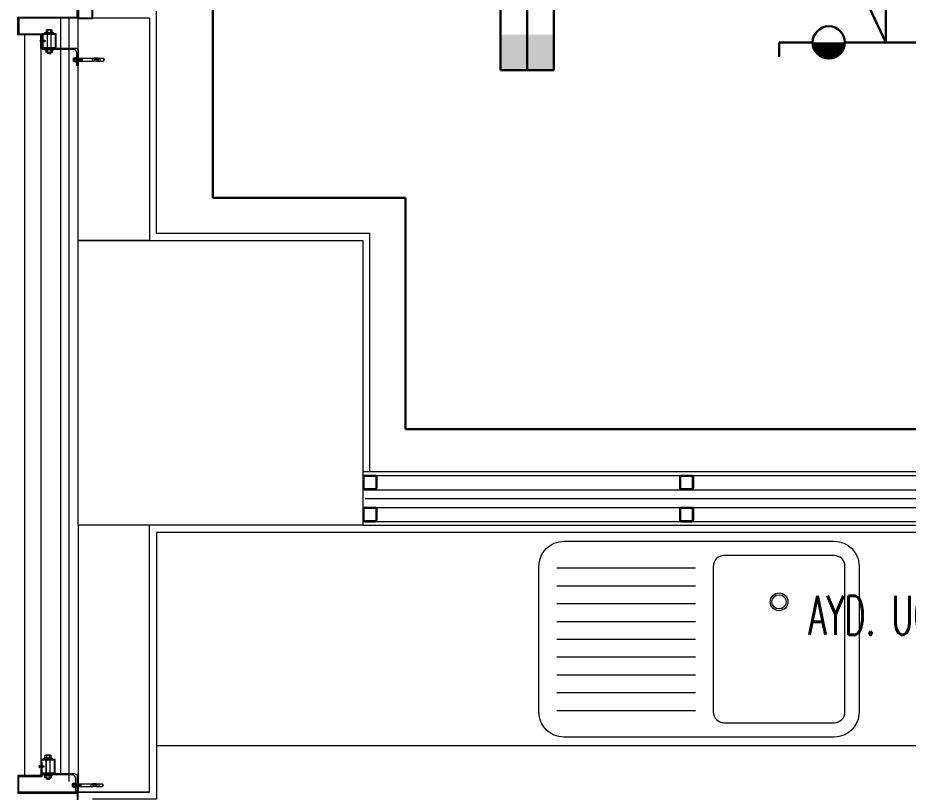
# Model space of a CAD drawing. Extents: x -2012 to 34975, y -1043 to 8321.
# Drawn here: x 16783.8 to 17034.1, y 3037.5 to 3255.1 of the extents above; entities that cross this region are included whole.
import ezdxf
from ezdxf.enums import TextEntityAlignment as Align

# ---------------------------------------------------------------- set-up
doc = ezdxf.new("R2010")
doc.units = 0
doc.header["$LTSCALE"] = 25
doc.header["$PDMODE"] = 1
doc.linetypes.add('HIDDEN', pattern=[0.375, 0.25, -0.125])
doc.layers.get('0').update_dxf_attribs({"color": 9, "lineweight": 9})
for name, color, linetype, lineweight in [('00', 9, 'Continuous', 9), ('01', 9, 'Continuous', 9), ('05V', 9, 'Continuous', 9), ('06D', 9, 'Continuous', 9), ('10', 9, 'Continuous', 9), ('10A', 9, 'Continuous', 9), ('11', 9, 'Continuous', 9), ('14', 9, 'Continuous', 9), ('33', 9, 'BATTING', 9), ('E-2x36 W SIVAÜSTÜ FLUORESAN ARMATÜR (ETANŞ)', 7, 'Continuous', 30), ('E-ANAHTAR (ETANŞ)', 7, 'Continuous', 30), ('E-KABLO', 7, 'Continuous', 30), ('E-YAZI', 7, 'Continuous', 30)]:
    doc.layers.add(name, color=color, linetype=linetype, lineweight=lineweight)
doc.styles.add('E-YAZI', font='txttw.shx')
doc.linetypes.add('BATTING', pattern='A,0.0001,-0.1,[134,ltypeshp.shx,S=0.1,R=0,X=-0.1,Y=0],-0.2,[134,ltypeshp.shx,S=0.1,R=180,X=0.1,Y=0],-0.1', length=0.4001)

# ---------------------------------------------------------------- blocks, each defined once
blk = doc.blocks.new('p-kolon-80x80-vw')
at = {"layer": '01'}
blk.add_lwpolyline([(-40, -40), (-40, 40), (40, 40), (40, -40)], close=True, dxfattribs=at)
blk = doc.blocks.new('m-mu-evye01-p')
for points in [[(-45, 9.5), (-45, 50.5, -0.414214), (-38, 57.5), (38, 57.5, -0.414214), (45, 50.5), (45, 9.5, -0.414214), (38, 2.5), (-38, 2.5, -0.414214)], [(-4, 9.5), (-4, 50.5, 0.414214), (-7, 53.5), (-38, 53.5, 0.414214), (-41, 50.5), (-41, 9.5, 0.414214), (-38, 6.5), (-7, 6.5, 0.414214)]]:
    blk.add_lwpolyline(points, format="xyb", close=True)
for points in [[(40, 50), (1, 50)], [(40, 45), (1, 45)], [(40, 40), (1, 40)], [(40, 35), (1, 35)], [(40, 30), (1, 30)], [(40, 25), (1, 25)], [(40, 20), (1, 20)], [(40, 15), (1, 15)], [(40, 10), (1, 10)]]:
    blk.add_lwpolyline(points)
for radius in [2.5, 2]:
    blk.add_circle((-22.5, 19.5), radius)
blk.add_point((0, 0))
blk = doc.blocks.new('cxvxv')
for p, q in [((-21988.4, 8560.98, 0), (-21988.4, 8560.32, 0)), ((-21988.4, 8560.32, 0), (-21986.64, 8560.32, 0)), ((-21986.86, 8561.07, 0), (-21988.18, 8561.07, 0)), ((-21988.02, 8561.25, 0), (-21987.03, 8561.3, 0)), ((-21988.02, 8561.25, 0), (-21988, 8561.26, 0)), ((-21988, 8561.23, 0), (-21988.02, 8561.25, 0)), ((-21988.02, 8561.13, 0), (-21987.03, 8561.19, 0)), ((-21988.02, 8561.13, 0), (-21988, 8561.14, 0)), ((-21988, 8561.11, 0), (-21988.02, 8561.13, 0)), ((-21988.02, 8560.32, 0), (-21987.02, 8560.32, 0)), ((-21988.02, 8560.28, 0), (-21988.02, 8560.32, 0)), ((-21988, 8561.3, 0), (-21987.94, 8561.35, 0)), ((-21988, 8561.26, 0), (-21988, 8561.3, 0)), ((-21988, 8561.14, 0), (-21988, 8561.23, 0)), ((-21988, 8561.07, 0), (-21988, 8561.11, 0)), ((-21987.96, 8560.98, 0), (-21987.96, 8560.32, 0)), ((-21987.54, 8561.35, 0), (-21987.94, 8561.35, 0)), ((-21987.7, 8561.05, 0), (-21987.7, 8561.08, 0)), ((-21987.7, 8561.07, 0), (-21987.7, 8561.07, 0)), ((-21987.54, 8561.35, 0), (-21987.1, 8561.35, 0)), ((-21987.03, 8561.3, 0), (-21987.1, 8561.35, 0)), ((-21987.08, 8560.64, 0), (-21987.08, 8560.98, 0)), ((-21987.08, 8560.64, 0), (-21987.08, 8560.32, 0)), ((-21987.06, 8560.32, 0), (-21987.06, 8560.28, 0)), ((-21987.05, 8561.32, 0), (-21987.03, 8561.3, 0)), ((-21987.03, 8561.3, 0), (-21987.05, 8561.28, 0)), ((-21987.03, 8561.3, 0), (-21987.05, 8561.29, 0)), ((-21987.05, 8561.28, 0), (-21987.05, 8561.2, 0)), ((-21987.05, 8561.2, 0), (-21987.03, 8561.19, 0)), ((-21987.03, 8561.19, 0), (-21987.05, 8561.17, 0)), ((-21987.05, 8561.17, 0), (-21987.05, 8561.08, 0)), ((-21987.05, 8561.08, 0), (-21987.03, 8561.07, 0)), ((-21987.02, 8560.32, 0), (-21987.02, 8560.28, 0)), ((-21986.64, 8560.32, 0), (-21986.64, 8560.98, 0)), ((-21988.02, 8560.11, 0), (-21988.02, 8555.61, 0)), ((-21987.06, 8555.61, 0), (-21987.06, 8560.11, 0)), ((-21987.02, 8555.61, 0), (-21987.02, 8560.11, 0)), ((-21988.4, 8555.4, 0), (-21986.64, 8555.4, 0)), ((-21988.4, 8554.74, 0), (-21988.4, 8555.4, 0)), ((-21988.02, 8555.44, 0), (-21988.02, 8555.4, 0)), ((-21988.02, 8555.4, 0), (-21987.02, 8555.4, 0)), ((-21987.96, 8554.74, 0), (-21987.96, 8555.4, 0)), ((-21987.08, 8555.08, 0), (-21987.08, 8555.4, 0)), ((-21987.06, 8555.4, 0), (-21987.06, 8555.44, 0)), ((-21987.02, 8555.4, 0), (-21987.02, 8555.44, 0)), ((-21986.64, 8555.4, 0), (-21986.64, 8554.74, 0)), ((-21986.86, 8554.65, 0), (-21988.17, 8554.65, 0)), ((-21987.08, 8555.08, 0), (-21987.08, 8554.74, 0))]:
    blk.add_line(p, q)
at = {"elevation": 0}
for points in [[(-21986.3, 8560.11), (-21988.7, 8560.11), (-21988.7, 8560.28), (-21986.3, 8560.28)], [(-21986.3, 8555.61), (-21988.7, 8555.61), (-21988.7, 8555.44), (-21986.3, 8555.44)]]:
    blk.add_lwpolyline(points, close=True, dxfattribs=at)
for points in [[(-21987.98, 8560.28), (-21987.98, 8560.32)], [(-21987.98, 8560.11), (-21987.98, 8555.61)], [(-21987.98, 8555.44), (-21987.98, 8555.4)]]:
    blk.add_lwpolyline(points, dxfattribs=at)
for centre, radius, start, end in [((-21988.18, 8560.75, 0), 0.315, 45.8497, 134.1503), ((-21987.52, 8559.95, 0), 1.12, 66.8701, 113.1299), ((-21987.52, 8559.95, 0), 1.12, 66.8701, 113.1299), ((-21986.86, 8560.76, 0), 0.313, 45.449, 134.551), ((-21988.18, 8554.97, 0), 0.315, 225.8497, 314.1503), ((-21987.52, 8555.77, 0), 1.12, 246.8701, 293.1299), ((-21987.52, 8555.77, 0), 1.12, 246.8701, 293.1299), ((-21986.86, 8554.96, 0), 0.313, 225.449, 314.551)]:
    blk.add_arc(centre, radius, start, end)
blk = doc.blocks.new('VIDA')
for p, q in [((-18072, 6523.9), (-18071.9, 6524)), ((-18071.9, 6523.8), (-18072, 6523.9)), ((-18071.9, 6524), (-18070.1, 6524.7)), ((-18069.6, 6522.9), (-18071.9, 6523.8)), ((-18069.7, 6524.9), (-18070.6, 6523.2)), ((-18070.6, 6523.2), (-18070.1, 6524.7)), ((-18070.1, 6524.7), (-18069.9, 6525.1)), ((-18069.9, 6525.1), (-18070.1, 6524.1)), ((-18070.1, 6524.1), (-18070, 6524.3)), ((-18070, 6524.3), (-18069.8, 6525.1)), ((-18069.9, 6525.1), (-18069.8, 6525.1)), ((-18069.8, 6525.1), (-18069.7, 6524.9)), ((-18069.7, 6524.9), (-18069.3, 6525)), ((-18069.6, 6522.8), (-18069.1, 6525)), ((-18069.6, 6522.8), (-18069.6, 6522.9)), ((-18069.4, 6522.4), (-18069.6, 6522.8)), ((-18068.9, 6525.3), (-18069.4, 6522.4)), ((-18069.3, 6522.4), (-18069.4, 6522.4)), ((-18069.3, 6522.4), (-18068.9, 6525.3)), ((-18069.3, 6525), (-18069.1, 6525)), ((-18069.1, 6522.8), (-18069.3, 6522.4)), ((-18069.1, 6525), (-18068.9, 6525.3)), ((-18068.7, 6522.8), (-18069.1, 6522.8)), ((-18068.9, 6525.3), (-18068.9, 6525.3)), ((-18068.9, 6525.3), (-18068.7, 6525)), ((-18068.7, 6522.8), (-18068.2, 6525)), ((-18068.7, 6525), (-18068.2, 6525)), ((-18068.5, 6522.4), (-18068.7, 6522.8)), ((-18068, 6525.3), (-18068.5, 6522.4)), ((-18068.4, 6522.4), (-18068.5, 6522.4)), ((-18068.4, 6522.4), (-18067.9, 6525.3)), ((-18068.2, 6522.8), (-18068.4, 6522.4)), ((-18068.2, 6522.8), (-18068.4, 6522.4)), ((-18068.2, 6525), (-18068, 6525.3)), ((-18067.7, 6525), (-18068.2, 6522.8)), ((-18067.7, 6522.8), (-18068.2, 6522.8)), ((-18067.9, 6525.3), (-18068, 6525.3)), ((-18067.9, 6525.3), (-18067.7, 6525)), ((-18067.7, 6522.8), (-18067.2, 6525)), ((-18067.7, 6525), (-18067.2, 6525)), ((-18067.5, 6522.4), (-18067.7, 6522.8)), ((-18067, 6525.3), (-18067.5, 6522.4)), ((-18067.4, 6522.4), (-18067.5, 6522.4)), ((-18067.4, 6522.4), (-18066.9, 6525.3)), ((-18067.2, 6522.8), (-18067.4, 6522.4)), ((-18067.2, 6522.8), (-18067.4, 6522.4)), ((-18067.2, 6525), (-18067, 6525.3)), ((-18066.7, 6525), (-18067.2, 6522.8)), ((-18066.7, 6522.8), (-18067.2, 6522.8)), ((-18066.9, 6525.3), (-18067, 6525.3)), ((-18066.9, 6525.3), (-18066.7, 6525)), ((-18066.3, 6525), (-18066.7, 6525)), ((-18066.7, 6522.8), (-18066.3, 6525)), ((-18066.5, 6522.4), (-18066.7, 6522.8)), ((-18066.1, 6525.3), (-18066.5, 6522.4)), ((-18066.5, 6522.4), (-18066, 6525.3)), ((-18066.3, 6522.8), (-18066.5, 6522.4)), ((-18066.3, 6522.8), (-18066.5, 6522.4)), ((-18066.5, 6522.4), (-18066.5, 6522.4)), ((-18066.3, 6525), (-18066.1, 6525.3)), ((-18065.8, 6525), (-18066.3, 6522.8)), ((-18066.3, 6522.8), (-18065.8, 6522.8)), ((-18066, 6525.3), (-18066.1, 6525.3)), ((-18066, 6525.3), (-18065.8, 6525)), ((-18065.8, 6522.8), (-18065.3, 6525)), ((-18065.8, 6525), (-18065.3, 6525)), ((-18065.6, 6522.4), (-18065.8, 6522.8)), ((-18065.1, 6525.3), (-18065.6, 6522.4)), ((-18065.5, 6522.4), (-18065.6, 6522.4)), ((-18065.5, 6522.4), (-18065, 6525.3)), ((-18065.3, 6522.8), (-18065.5, 6522.4)), ((-18065.3, 6522.8), (-18065.5, 6522.4)), ((-18065.3, 6525), (-18065.1, 6525.3)), ((-18064.8, 6525), (-18065.3, 6522.8)), ((-18064.8, 6522.8), (-18065.3, 6522.8)), ((-18065.1, 6525.3), (-18065, 6525.3)), ((-18065, 6525.3), (-18064.8, 6525)), ((-18064.8, 6525), (-18064.3, 6525)), ((-18064.8, 6522.8), (-18064.3, 6525)), ((-18064.6, 6522.4), (-18064.8, 6522.8)), ((-18064.1, 6525.3), (-18064.6, 6522.4)), ((-18064.5, 6522.4), (-18064.6, 6522.4)), ((-18064.5, 6522.4), (-18064, 6525.3)), ((-18064.3, 6522.8), (-18064.5, 6522.4)), ((-18064.3, 6522.8), (-18064.5, 6522.4)), ((-18064.3, 6525), (-18064.1, 6525.3)), ((-18063.8, 6525), (-18064.3, 6522.8)), ((-18063.8, 6522.8), (-18064.3, 6522.8)), ((-18064, 6525.3), (-18064.1, 6525.3)), ((-18064, 6525.3), (-18063.8, 6525)), ((-18063.8, 6522.8), (-18062, 6525)), ((-18062, 6525), (-18063.8, 6525)), ((-18063.6, 6522.4), (-18063.8, 6522.8)), ((-18063.6, 6522.4), (-18061.7, 6525.3)), ((-18061.8, 6525.3), (-18063.6, 6522.4)), ((-18062, 6522.8), (-18063.6, 6522.4)), ((-18062, 6522.8), (-18063.6, 6522.4)), ((-18063.6, 6522.4), (-18063.6, 6522.4)), ((-18061.5, 6525), (-18063.4, 6522.8)), ((-18063.4, 6522.8), (-18061.5, 6522.8)), ((-18061.7, 6525.3), (-18063.2, 6525.3)), ((-18062.7, 6522.4), (-18061.5, 6522.8)), ((-18062.6, 6522.4), (-18062.1, 6525.3)), ((-18062.4, 6522.8), (-18062.6, 6522.4)), ((-18062.4, 6522.8), (-18062.6, 6522.4)), ((-18062.6, 6522.4), (-18061.3, 6522.4)), ((-18062.4, 6525), (-18062.2, 6525.3)), ((-18061.5, 6525), (-18062.4, 6525)), ((-18061.5, 6522.8), (-18062.4, 6525)), ((-18061.9, 6525), (-18062.4, 6522.8)), ((-18061.9, 6522.8), (-18062.4, 6522.8)), ((-18062.2, 6525.3), (-18062.1, 6525.3)), ((-18062.2, 6525.3), (-18061.3, 6522.4)), ((-18062.1, 6525.3), (-18061.9, 6525)), ((-18062, 6525), (-18061.8, 6525.3)), ((-18061.9, 6525), (-18061.4, 6525)), ((-18061.9, 6522.8), (-18061.4, 6525)), ((-18061.7, 6522.4), (-18061.9, 6522.8)), ((-18061.2, 6525.3), (-18061.7, 6522.4)), ((-18061.7, 6525.3), (-18061.5, 6525)), ((-18061.6, 6522.4), (-18061.7, 6522.4)), ((-18061.6, 6522.4), (-18061.2, 6525.3)), ((-18061.4, 6522.8), (-18061.6, 6522.4)), ((-18061.4, 6522.8), (-18061.6, 6522.4)), ((-18061.4, 6525), (-18061.2, 6525.3)), ((-18061, 6525), (-18061.4, 6522.8)), ((-18060.9, 6522.8), (-18061.4, 6522.8)), ((-18061.2, 6525.3), (-18061, 6525)), ((-18061.2, 6525.3), (-18061.2, 6525.3)), ((-18061, 6525), (-18060.5, 6525)), ((-18060.9, 6522.8), (-18060.5, 6525)), ((-18060.7, 6522.4), (-18060.9, 6522.8)), ((-18060.7, 6522.4), (-18060.2, 6525.3)), ((-18060.3, 6525.3), (-18060.7, 6522.4)), ((-18060.5, 6522.8), (-18060.7, 6522.4)), ((-18060.5, 6522.8), (-18060.7, 6522.4)), ((-18060.7, 6522.4), (-18060.7, 6522.4)), ((-18060.5, 6525), (-18060.3, 6525.3)), ((-18060, 6525), (-18060.5, 6522.8)), ((-18060.5, 6522.8), (-18060, 6522.8)), ((-18060.3, 6525.3), (-18060.2, 6525.3)), ((-18060.2, 6525.3), (-18060, 6525)), ((-18060, 6525), (-18059.5, 6525)), ((-18060, 6522.8), (-18059.5, 6525)), ((-18059.8, 6522.4), (-18060, 6522.8)), ((-18059.3, 6525.3), (-18059.8, 6522.4)), ((-18059.7, 6522.4), (-18059.8, 6522.4)), ((-18059.7, 6522.4), (-18059.2, 6525.3)), ((-18059.5, 6522.8), (-18059.7, 6522.4)), ((-18059.5, 6522.8), (-18059.7, 6522.4)), ((-18059.5, 6525), (-18059.3, 6525.3)), ((-18059.2, 6524), (-18059.5, 6522.8)), ((-18059.5, 6522.8), (-18059.2, 6522.8)), ((-18059.3, 6525.3), (-18059.2, 6525.3)), ((-18058.1, 6526.6), (-18059.2, 6526.6)), ((-18059.2, 6521.2), (-18059.2, 6526.6)), ((-18058.1, 6521.2), (-18059.2, 6521.2))]:
    blk.add_line(p, q)
for points in [[(-18068.7, 6525), (-18069.1, 6522.8)], [(-18057.2, 6524.3), (-18057.5, 6524), (-18057.5, 6523.8), (-18057.2, 6523.5)]]:
    blk.add_lwpolyline(points)
for centre, start, end in [((-18062.4, 6523.6), 7.5095, 35.2427), ((-18062.4, 6524.2), 324.7573, 352.4905)]:
    blk.add_arc(centre, 5.21, start, end)
blk = doc.blocks.new('çelik dübel')
at = {"ltscale": 7}
for p, q in [((-87.2, -2), (-85, 2)), ((-85, -6), (-85, 2)), ((-68, 2), (-85, 2)), ((-75, -6), (-75, 2)), ((-70, -6), (-70, 2)), ((-68, 3), (-58, 2)), ((-68, -7), (-68, 3)), ((-58, -6), (-58, 2)), ((-8.5, 2), (-58, 2)), ((-53, 1.5), (-58, 1.5)), ((-53, -6), (-53, 2)), ((-25, -6), (-25, 2)), ((-25, -6), (-23.9, 2)), ((-23, -6), (-21.9, 2)), ((-21, -6), (-19.9, 2)), ((-19, -6), (-17.9, 2)), ((-17, -6), (-15.9, 2)), ((-85, -6), (-87.2, -2)), ((-68, -6), (-85, -6)), ((-68, -7), (-58, -6)), ((-53, -5.5), (-58, -5.5)), ((-8.5, -6), (-58, -6))]:
    blk.add_line(p, q, dxfattribs=at)
for p, q in [((-15, -6), (-13.9, 2)), ((-13, -6), (-11.9, 2)), ((-11, -6), (-10, 1.1)), ((-10, -9), (-10, 5)), ((-9, 5), (-10, 5)), ((-10, 3), (-10, 5)), ((-9, -9), (-9, 5)), ((-8.5, 2), (-8.5, 3)), ((-8.5, -4), (-8.5, 0)), ((-5, 4), (-7.5, 4)), ((-5, 1), (-7.5, 1)), ((-4, 2), (-4, 3)), ((-1, 2), (-4, 2)), ((-4, -4), (-4, 0)), ((-3, -6), (-1.9, 2)), ((-1, -6), (0, 1.1)), ((0, -5), (0, 1)), ((-10, -7), (-10, -9.1)), ((-9, -9), (-10, -9)), ((-8.5, -6), (-8.5, -7)), ((-5, -5), (-7.5, -5)), ((-5, -8), (-7.5, -8)), ((-4, -6), (-4, -7)), ((-1, -6), (-4, -6))]:
    blk.add_line(p, q)
for points in [[(-68, 0.6), (-67.4, 0.4), (-67, 0.1), (-66.6, -0.3), (-66.2, -0.8), (-65.9, -1.3), (-65.7, -1.9), (-65.4, -2.3), (-65.2, -2.8), (-65, -3.1), (-64.8, -3.3), (-64.6, -3.5), (-64.4, -3.6), (-64.2, -3.5), (-63.9, -3.5), (-63.7, -3.3), (-63.5, -3.1), (-63.2, -2.9), (-62.9, -2.6), (-62.7, -2.3), (-62.4, -2), (-62.1, -1.7), (-61.9, -1.4), (-61.6, -1.1), (-61.4, -0.9), (-61.2, -0.7), (-61, -0.6), (-60.8, -0.5), (-60.6, -0.5), (-60.4, -0.5), (-60.3, -0.7), (-60.1, -0.9), (-59.9, -1.1), (-59.8, -1.5), (-59.6, -1.9), (-59.4, -2.3), (-59.2, -2.7), (-58.9, -3), (-58.7, -3.3), (-58.4, -3.5), (-58, -3.5)], [(-68, -0.5), (-68, -0.5), (-67.9, -0.5), (-67.9, -0.5), (-67.8, -0.5), (-67.8, -0.6), (-67.7, -0.6), (-67.7, -0.6), (-67.6, -0.7), (-67.6, -0.7), (-67.6, -0.8), (-67.5, -0.8), (-67.5, -0.8), (-67.5, -0.9), (-67.4, -0.9), (-67.4, -0.9), (-67.3, -1), (-67.3, -1), (-67.3, -1.1), (-67.2, -1.1), (-67.2, -1.2), (-67.2, -1.2), (-67.1, -1.3), (-67.1, -1.3), (-67.1, -1.4), (-67, -1.4), (-67, -1.5), (-67, -1.5), (-66.9, -1.6), (-66.9, -1.6), (-66.9, -1.7), (-66.9, -1.7), (-66.8, -1.8), (-66.8, -1.9), (-66.8, -1.9), (-66.7, -2), (-66.7, -2), (-66.7, -2.1), (-66.6, -2.2), (-66.6, -2.2), (-66.6, -2.3), (-66.6, -2.3), (-66.5, -2.4), (-66.5, -2.5), (-66.5, -2.5), (-66.4, -2.6), (-66.4, -2.7), (-66.4, -2.7), (-66.3, -2.8), (-66.3, -2.8), (-66.3, -2.9), (-66.3, -3), (-66.2, -3), (-66.2, -3.1), (-66.2, -3.1), (-66.1, -3.2), (-66.1, -3.2), (-66.1, -3.3), (-66, -3.4), (-66, -3.4), (-66, -3.5), (-65.9, -3.5), (-65.9, -3.6), (-65.9, -3.6), (-65.8, -3.7), (-65.8, -3.7), (-65.7, -3.8), (-65.7, -3.8), (-65.7, -3.9), (-65.6, -3.9), (-65.6, -4), (-65.5, -4), (-65.5, -4.1), (-65.4, -4.1), (-65.4, -4.1), (-65.3, -4.2), (-65.3, -4.2), (-65.2, -4.3), (-65.2, -4.3), (-65.1, -4.3), (-65, -4.4), (-65, -4.4), (-64.9, -4.4), (-64.9, -4.4), (-64.8, -4.5), (-64.7, -4.5), (-64.7, -4.5), (-64.6, -4.5), (-64.5, -4.5), (-64.5, -4.5), (-64.4, -4.5), (-64.3, -4.5), (-64.3, -4.5), (-64.2, -4.5), (-64.1, -4.5), (-64.1, -4.5), (-64, -4.5), (-64, -4.5), (-63.9, -4.5), (-63.8, -4.5), (-63.8, -4.5), (-63.7, -4.4), (-63.7, -4.4), (-63.6, -4.4), (-63.6, -4.4), (-63.5, -4.4), (-63.4, -4.3), (-63.4, -4.3), (-63.3, -4.3), (-63.3, -4.3), (-63.3, -4.2), (-63.2, -4.2), (-63.2, -4.2), (-63.1, -4.1), (-63.1, -4.1), (-63, -4.1), (-63, -4), (-62.9, -4), (-62.9, -4), (-62.9, -3.9), (-62.8, -3.9), (-62.8, -3.9), (-62.7, -3.8), (-62.7, -3.8), (-62.7, -3.8), (-62.6, -3.7), (-62.6, -3.7), (-62.5, -3.6), (-62.5, -3.6), (-62.5, -3.6), (-62.4, -3.5), (-62.4, -3.5), (-62.4, -3.5), (-62.3, -3.4), (-62.3, -3.4), (-62.2, -3.3), (-62.2, -3.3), (-62.2, -3.3), (-62.1, -3.2), (-62.1, -3.2), (-62.1, -3.1), (-62, -3.1), (-62, -3.1), (-62, -3), (-61.9, -3), (-61.9, -2.9), (-61.9, -2.9), (-61.8, -2.9), (-61.8, -2.8), (-61.7, -2.8), (-61.7, -2.7), (-61.7, -2.7), (-61.6, -2.6), (-61.6, -2.6), (-61.6, -2.6), (-61.5, -2.5), (-61.5, -2.5), (-61.5, -2.5), (-61.4, -2.4), (-61.4, -2.4), (-61.4, -2.3), (-61.3, -2.3), (-61.3, -2.3), (-61.3, -2.2), (-61.3, -2.2), (-61.2, -2.2), (-61.2, -2.1), (-61.2, -2.1), (-61.1, -2), (-61.1, -2), (-61.1, -2), (-61, -1.9), (-61, -1.9), (-61, -1.9), (-61, -1.9), (-60.9, -1.8), (-60.9, -1.8), (-60.9, -1.8), (-60.9, -1.8), (-60.9, -1.8), (-60.9, -1.7), (-60.8, -1.7), (-60.8, -1.7), (-60.8, -1.7), (-60.8, -1.7), (-60.8, -1.7), (-60.8, -1.8), (-60.7, -1.8), (-60.7, -1.8), (-60.7, -1.8), (-60.7, -1.9), (-60.7, -1.9), (-60.7, -1.9), (-60.6, -2), (-60.6, -2), (-60.6, -2.1), (-60.6, -2.1), (-60.6, -2.1), (-60.5, -2.2), (-60.5, -2.2), (-60.5, -2.3), (-60.5, -2.3), (-60.4, -2.4), (-60.4, -2.5), (-60.4, -2.5), (-60.4, -2.6), (-60.3, -2.6), (-60.3, -2.7), (-60.3, -2.7), (-60.3, -2.8), (-60.2, -2.8), (-60.2, -2.9), (-60.2, -3), (-60.1, -3), (-60.1, -3.1), (-60.1, -3.1), (-60, -3.2), (-60, -3.2), (-59.9, -3.3), (-59.9, -3.4), (-59.9, -3.4), (-59.8, -3.5), (-59.8, -3.5), (-59.7, -3.6), (-59.7, -3.6), (-59.6, -3.7), (-59.6, -3.8), (-59.5, -3.8), (-59.5, -3.9), (-59.4, -3.9), (-59.3, -4), (-59.3, -4), (-59.2, -4.1), (-59.1, -4.2), (-59, -4.2), (-58.9, -4.3), (-58.8, -4.3), (-58.6, -4.4), (-58.4, -4.4), (-58.2, -4.5), (-58, -4.5)]]:
    blk.add_lwpolyline(points)
for centre, start, end in [((-7.5, 3), 90, 180), ((-7.5, 2), 180, 270), ((-7.5, 0), 90, 180), ((-5, 3), 0, 90), ((-5, 2), 270, 0), ((-5, 0), 0, 90), ((-1, 1), 0, 90), ((-7.5, -4), 180, 270), ((-7.5, -6), 90, 180), ((-7.5, -7), 180, 270), ((-5, -4), 270, 0), ((-5, -6), 0, 90), ((-5, -7), 270, 0), ((-1, -5), 270, 0)]:
    blk.add_arc(centre, 1, start, end)
blk = doc.blocks.new('kjdol')
at = {"ltscale": 10, "elevation": -278.89}
blk.add_lwpolyline([(77394.12, 60089.89), (77403.28, 60089.89, 0.460237), (77404.18, 60090.79), (77404.18, 60094.89), (77403.78, 60094.89), (77403.78, 60091.29, -0.414214), (77402.78, 60090.29), (77394.12, 60090.29)], format="xyb", close=True, dxfattribs=at)
at = {"elevation": -249.79}
for points in [[(77397.97, 60089.9), (77397.97, 60085.9), (77393.97, 60085.9), (77393.97, 60089.9)], [(77397.77, 60089.7), (77397.77, 60086.1), (77394.17, 60086.1), (77394.17, 60089.7)]]:
    blk.add_lwpolyline(points, close=True, dxfattribs=at)
at = {"extrusion": (0, 0, -1), "xscale": 0.1000000000058208, "yscale": 0.1000000000058208, "zscale": -0.0999999999999091}
blk.add_blockref('çelik dübel', (-77402.74, 60093.36, 459.25), dxfattribs=at)
blk.add_blockref('cxvxv', (99383.5, 51530.11, -249.79))
at = {"xscale": 0.1000000000058208, "yscale": 0.1000000000058208, "zscale": 0.1000000000058208, "rotation": 180}
blk.add_blockref('VIDA', (75587.75, 60740.29, -249.79), dxfattribs=at)
blk = doc.blocks.new('ciftkanatdograma_pr2')
at = {"layer": '10', "lineweight": 25, "ltscale": 0.5}
blk.add_lwpolyline([(-150, -3.8, 0.414214), (-149.8, -4), (-146.2, -4, 0.414214), (-146, -3.8), (-146, -0.2, 0.414214), (-146.2, 0), (-149.8, 0, 0.414214), (-150, -0.2)], format="xyb", close=True, dxfattribs=at)
blk = doc.blocks.new('Prf-40x40')
for points in [[(1.5, -2), (-1.5, -2, -0.414214), (-2, -1.5), (-2, 1.5, -0.414214), (-1.5, 2), (1.5, 2, -0.414214), (2, 1.5), (2, -1.5, -0.414214)], [(1.5, -1.7), (-1.5, -1.7, -0.414214), (-1.7, -1.5), (-1.7, 1.5, -0.414214), (-1.5, 1.7), (1.5, 1.7, -0.414214), (1.7, 1.5), (1.7, -1.5, -0.414214)]]:
    blk.add_lwpolyline(points, format="xyb", close=True)
blk.add_point((0, 0))
blk = doc.blocks.new('100_ANAHTAR (ETANŞ)')
at = {"layer": 'E-ANAHTAR (ETANŞ)', "color": 4}
for p, q in [((0, 5.345), (-0.714, 5.345)), ((0, 3.673), (0, 5.345)), ((0, 2.053), (0, 0))]:
    blk.add_line(p, q, dxfattribs=at)
at = {"layer": 'E-ANAHTAR (ETANŞ)', "color": 4, "const_width": 0.81}
blk.add_lwpolyline([(0, 3.268, 0.414214), (-0.405, 2.863, 0.414214), (0, 2.458, 0.414214)], format="xyb", dxfattribs=at)
at = {"layer": 'E-ANAHTAR (ETANŞ)', "color": 4}
blk.add_circle((0, 2.863), 0.81, dxfattribs=at)
blk = doc.blocks.new('1 50 2x36 W SIVAÜSTÜ FLUORESAN ARMATÜR (ETANŞ)')
at = {"layer": 'E-2x36 W SIVAÜSTÜ FLUORESAN ARMATÜR (ETANŞ)', "color": 4}
for p, q in [((-60.75, 7.5), (60.75, 7.5)), ((-60.75, 7.5), (-60.75, -7.5)), ((60.75, 7.5), (60.75, -7.5)), ((-7.5, 0), (-60.75, 0)), ((7.5, 0), (60.75, 0)), ((-60.75, -7.5), (60.75, -7.5))]:
    blk.add_line(p, q, dxfattribs=at)
blk.add_circle((0, 0), 7.5, dxfattribs=at)
for points in [[(-50.75, 7.5), (-50.75, -7.5), (-60.75, 7.5), (-60.75, -7.5)], [(50.75, 7.5), (50.75, -7.5), (60.75, 7.5), (60.75, -7.5)]]:
    blk.add_solid(points, dxfattribs=at)

msp = doc.modelspace()

# ---------------------------------------------------------------- linework, layer by layer
for p, q in [((17171.31, 3110.5), (16822.84, 3110.5)), ((16822.84, 3110.5), (16822.84, 3050.5)), ((17171.31, 3050.5), (16822.84, 3050.5))]:
    msp.add_line(p, q)
at = {"layer": '00'}
for points in [[(16820.84, 3255), (16800.84, 3255)], [(16820.84, 3255), (16820.84, 3192.5), (16800.84, 3192.5), (16800.84, 3255)], [(16820.84, 3037.5), (16800.84, 3037.5)]]:
    msp.add_lwpolyline(points, dxfattribs=at)
msp.add_lwpolyline([(16820.84, 3112.5), (16800.84, 3112.5), (16800.84, 3037.5), (16820.84, 3037.5)], close=True, dxfattribs=at)
at = {"layer": '06D'}
for points in [[(16795.84, 3255), (16795.84, 3042.74)], [(16884.34, 3122.5), (17215.84, 3122.5)], [(16884.34, 3117.5), (17215.84, 3117.5)]]:
    msp.add_lwpolyline(points, dxfattribs=at)
at = {"layer": '10A'}
for points in [[(16790.64, 3246.6), (16790.34, 3246.6), (16790.34, 3250.3), (16783.84, 3250.3), (16783.84, 3255.3), (16800.54, 3255.3), (16800.54, 3257.84), (16800.84, 3257.84), (16800.84, 3255), (16784.14, 3255), (16784.14, 3250.6), (16790.64, 3250.6), (16790.64, 3246.6)], [(16785.84, 3042.2), (16785.84, 3250.3)], [(16790.34, 3250.3), (16790.34, 3042.2), (16785.84, 3042.2)], [(16790.64, 3045.9), (16790.34, 3045.9), (16790.34, 3042.2), (16783.84, 3042.2), (16783.84, 3037.2), (16800.54, 3037.2), (16800.54, 3034.66), (16800.84, 3034.66), (16800.84, 3037.5), (16784.14, 3037.5), (16784.14, 3041.9), (16790.64, 3041.9), (16790.64, 3045.9)]]:
    msp.add_lwpolyline(points, dxfattribs=at)
at = {"layer": '11'}
for points in [[(17215.84, 3126.5), (17215.84, 3127.5), (16880.84, 3127.5), (16880.84, 3126.5), (17215.84, 3126.5)], [(17215.84, 3112.5), (17215.84, 3113.5), (16880.84, 3113.5), (16880.84, 3112.5), (17215.84, 3112.5)]]:
    msp.add_lwpolyline(points, dxfattribs=at)
at = {"layer": '14'}
for points in [[(16882.84, 3127.5), (16882.84, 3194.5), (16822.84, 3194.5), (16822.84, 3257)], [(17087.84, 3110.5), (16822.84, 3110.5), (16822.84, 3035.5), (16804.84, 3035.5)]]:
    msp.add_lwpolyline(points, dxfattribs=at)
at = {"layer": '33', "ltscale": 0.2}
msp.add_lwpolyline([(16798.26, 3040.5), (16798.28, 3255)], dxfattribs=at)
at = {"layer": '33', "ltscale": 0.3}
msp.add_lwpolyline([(16881.44, 3120), (17215.84, 3120)], dxfattribs=at)
at = {"layer": 'E-KABLO', "color": 6}
for p, q in [((17027.84, 3248.18), (17027.84, 3447.49)), ((16838.63, 3318.67), (16838.63, 3204.5)), ((17027.84, 3248.18), (17019.84, 3265.29)), ((17027.84, 3248.18), (17053.84, 3248.18)), ((16838.63, 3204.5), (16892.84, 3204.5)), ((16892.84, 3204.5), (16892.84, 3139.5)), ((16892.84, 3139.5), (17107.55, 3139.5))]:
    msp.add_line(p, q, dxfattribs=at)

# ---------------------------------------------------------------- block references
msp.add_blockref('p-kolon-80x80-vw', (16840.84, 3152.5))
at = {"layer": '05V', "linetype": 'Continuous', "rotation": 180}
msp.add_blockref('m-mu-evye01-p', (16975.34, 3110.5), dxfattribs=at)
at = {"layer": '10', "linetype": 'HIDDEN', "rotation": 90}
msp.add_blockref('ciftkanatdograma_pr2', (16800.84, 3405), dxfattribs=at)
at = {"layer": '10', "xscale": -1, "rotation": 180}
for p in [(-60603.33, 63336.49, 249.79), (-60603.64, 63132.63, 278.89)]:
    msp.add_blockref('kjdol', p, dxfattribs=at)
at = {"layer": '10', "xscale": -1}
for p in [(16882.84, 3124.5), (16971.84, 3124.5), (16882.84, 3115.5), (16971.84, 3115.5)]:
    msp.add_blockref('Prf-40x40', p, dxfattribs=at)
at = {"layer": 'E-2x36 W SIVAÜSTÜ FLUORESAN ARMATÜR (ETANŞ)', "color": 6, "rotation": 270}
msp.add_blockref('1 50 2x36 W SIVAÜSTÜ FLUORESAN ARMATÜR (ETANŞ)', (16926.99, 3301.12), dxfattribs=at)
at = {"layer": 'E-ANAHTAR (ETANŞ)', "xscale": 5.599999999999998, "yscale": 5.599999999999998, "zscale": 5.599999999999998, "rotation": 90}
msp.add_blockref('100_ANAHTAR (ETANŞ)', (17027.84, 3248.18), dxfattribs=at)

# ---------------------------------------------------------------- texts
at = {"layer": 'E-YAZI', "color": 3, "linetype": 'Continuous', "style": 'E-YAZI', "width": 0.6}
msp.add_text('AYD. UCU', height=10.938, dxfattribs=at).set_placement((17026.95, 3087.18), align=Align.MIDDLE_CENTER)

doc.saveas('drawing.dxf')
